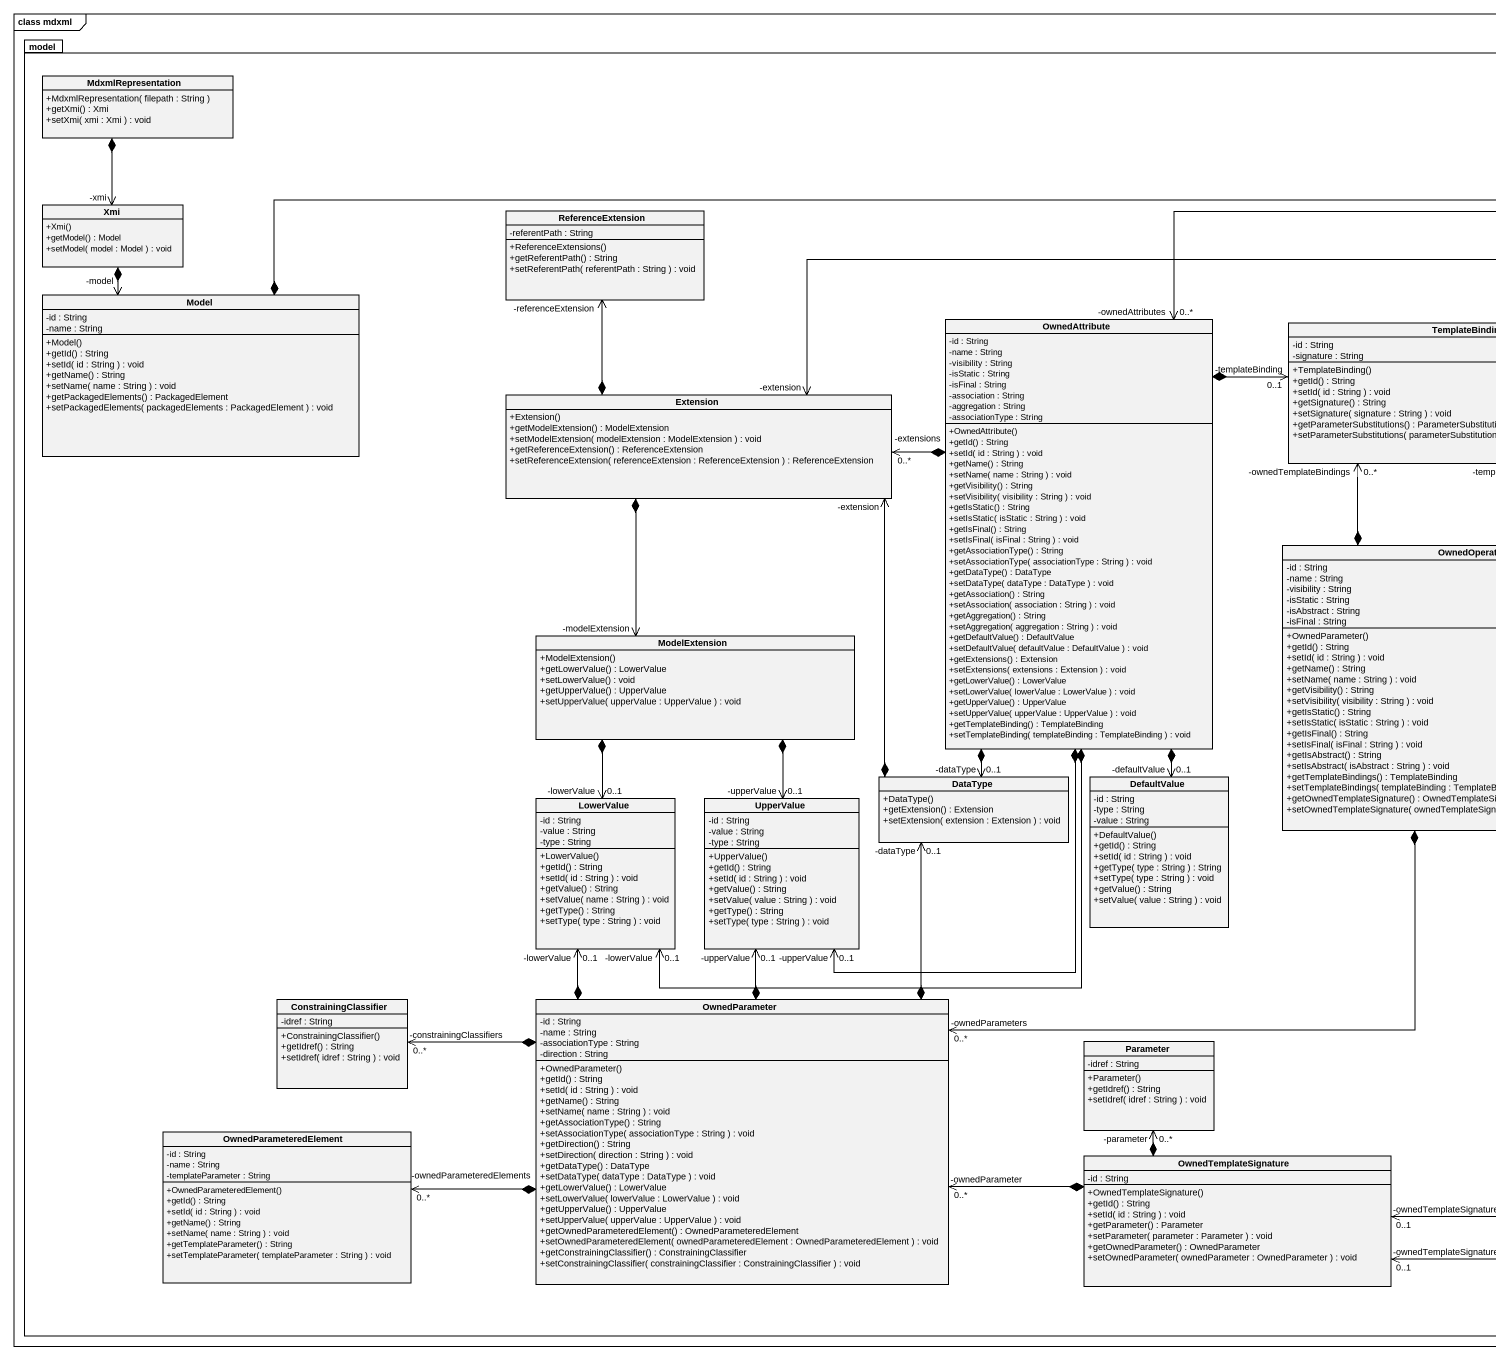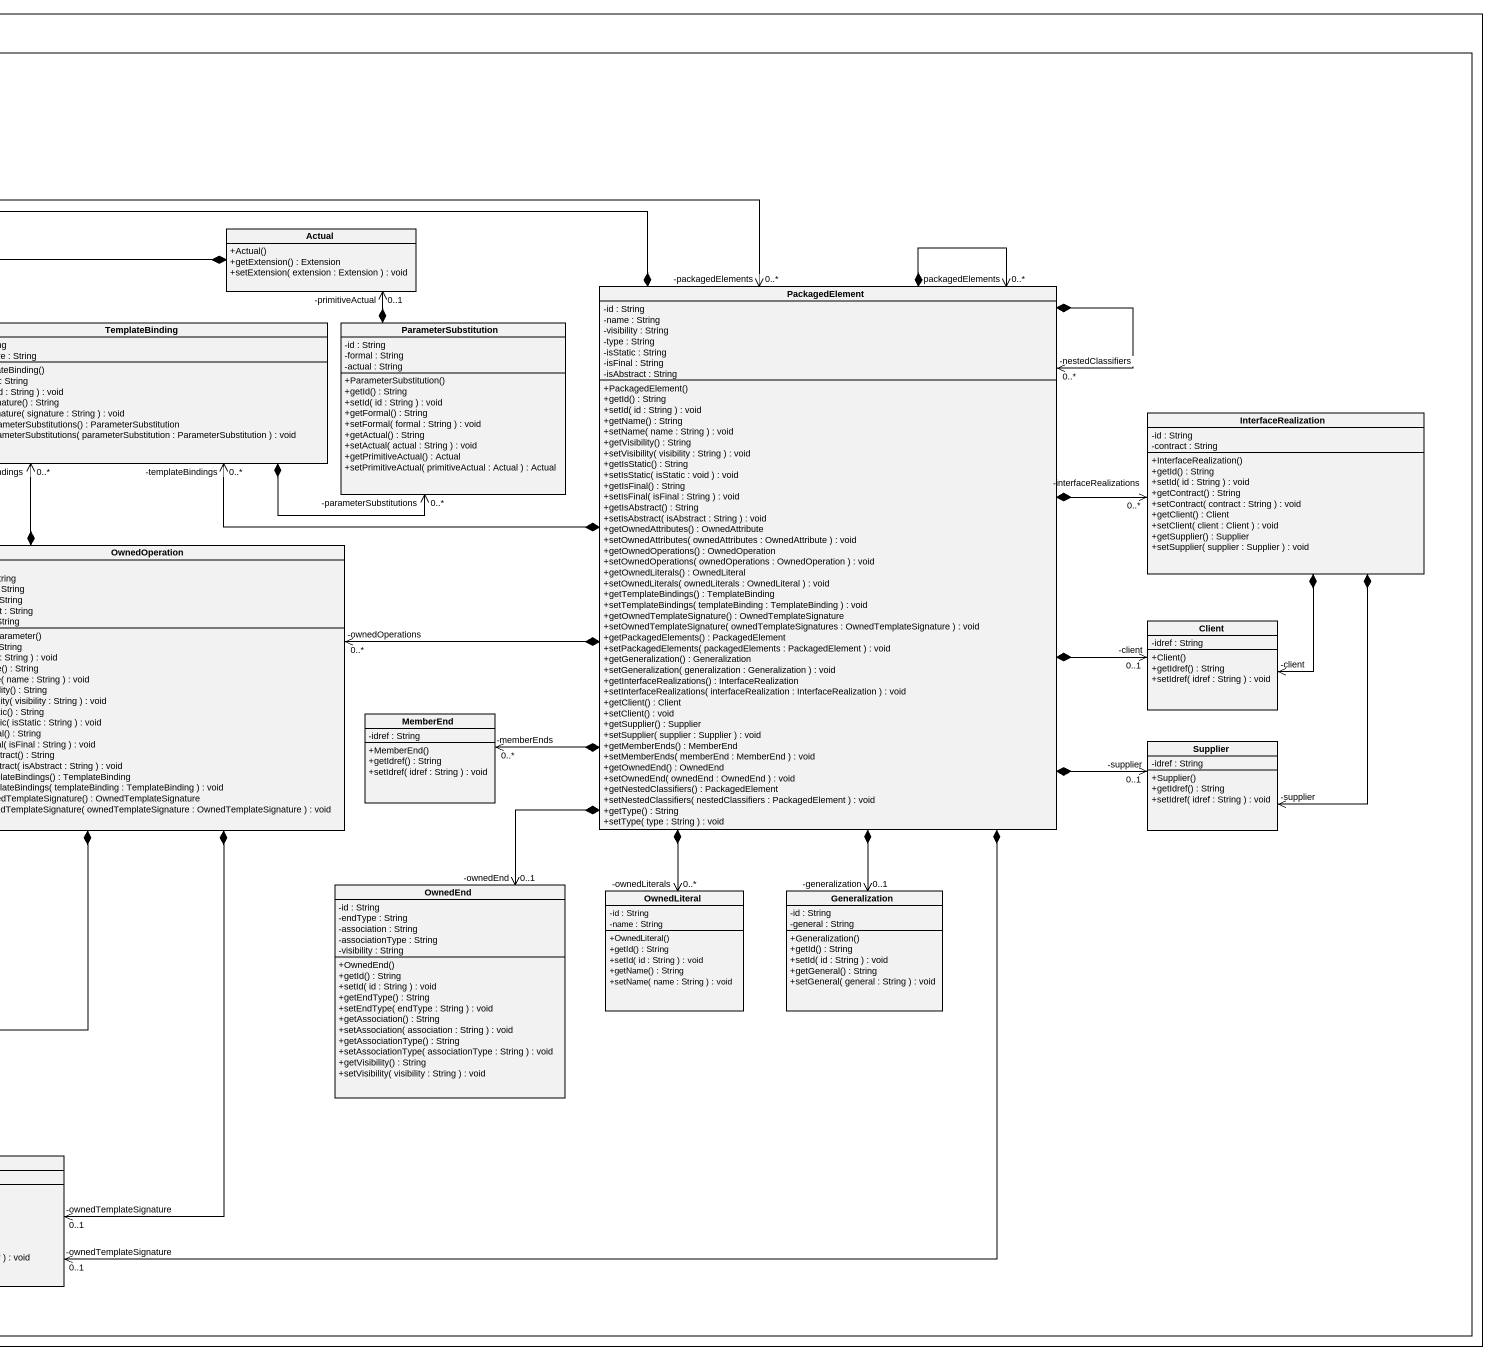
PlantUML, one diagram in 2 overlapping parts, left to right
@startuml
mainframe class mdxml
hide circle
hide empty members
skinparam classAttributeIconSize 0
package model {
  class MdxmlRepresentation {
    +MdxmlRepresentation( filepath : String )
    +getXmi() : Xmi
    +setXmi( xmi : Xmi ) : void
  }
  class Xmi {
    +Xmi()
    +getModel() : Model
    +setModel( model : Model ) : void
  }
  class ReferenceExtension {
    -referentPath : String
    +ReferenceExtensions()
    +getReferentPath() : String
    +setReferentPath( referentPath : String ) : void
  }
  class Actual {
    +Actual()
    +getExtension() : Extension
    +setExtension( extension : Extension ) : void
  }
  class Model {
    -id : String
    -name : String
    +Model()
    +getId() : String
    +setId( id : String ) : void
    +getName() : String
    +setName( name : String ) : void
    +getPackagedElements() : PackagedElement
    +setPackagedElements( packagedElements : PackagedElement ) : void
  }
  class OwnedAttribute {
    -id : String
    -name : String
    -visibility : String
    -isStatic : String
    -isFinal : String
    -association : String
    -aggregation : String
    -associationType : String
    +OwnedAttribute()
    +getId() : String
    +setId( id : String ) : void
    +getName() : String
    +setName( name : String ) : void
    +getVisibility() : String
    +setVisibility( visibility : String ) : void
    +getIsStatic() : String
    +setIsStatic( isStatic : String ) : void
    +getIsFinal() : String
    +setIsFinal( isFinal : String ) : void
    +getAssociationType() : String
    +setAssociationType( associationType : String ) : void
    +getDataType() : DataType
    +setDataType( dataType : DataType ) : void
    +getAssociation() : String
    +setAssociation( association : String ) : void
    +getAggregation() : String
    +setAggregation( aggregation : String ) : void
    +getDefaultValue() : DefaultValue
    +setDefaultValue( defaultValue : DefaultValue ) : void
    +getExtensions() : Extension
    +setExtensions( extensions : Extension ) : void
    +getLowerValue() : LowerValue
    +setLowerValue( lowerValue : LowerValue ) : void
    +getUpperValue() : UpperValue
    +setUpperValue( upperValue : UpperValue ) : void
    +getTemplateBinding() : TemplateBinding
    +setTemplateBinding( templateBinding : TemplateBinding ) : void
  }
  class TemplateBinding {
    -id : String
    -signature : String
    +TemplateBinding()
    +getId() : String
    +setId( id : String ) : void
    +getSignature() : String
    +setSignature( signature : String ) : void
    +getParameterSubstitutions() : ParameterSubstitution
    +setParameterSubstitutions( parameterSubstitution : ParameterSubstitution ) : void
  }
  class ParameterSubstitution {
    -id : String
    -formal : String
    -actual : String
    +ParameterSubstitution()
    +getId() : String
    +setId( id : String ) : void
    +getFormal() : String
    +setFormal( formal : String ) : void
    +getActual() : String
    +setActual( actual : String ) : void
    +getPrimitiveActual() : Actual
    +setPrimitiveActual( primitiveActual : Actual ) : Actual
  }
  class PackagedElement {
    -id : String
    -name : String
    -visibility : String
    -type : String
    -isStatic : String
    -isFinal : String
    -isAbstract : String
    +PackagedElement()
    +getId() : String
    +setId( id : String ) : void
    +getName() : String
    +setName( name : String ) : void
    +getVisibility() : String
    +setVisibility( visibility : String ) : void
    +getIsStatic() : String
    +setIsStatic( isStatic : void ) : void
    +getIsFinal() : String
    +setIsFinal( isFinal : String ) : void
    +getIsAbstract() : String
    +setIsAbstract( isAbstract : String ) : void
    +getOwnedAttributes() : OwnedAttribute
    +setOwnedAttributes( ownedAttributes : OwnedAttribute ) : void
    +getOwnedOperations() : OwnedOperation
    +setOwnedOperations( ownedOperations : OwnedOperation ) : void
    +getOwnedLiterals() : OwnedLiteral
    +setOwnedLiterals( ownedLiterals : OwnedLiteral ) : void
    +getTemplateBindings() : TemplateBinding
    +setTemplateBindings( templateBinding : TemplateBinding ) : void
    +getOwnedTemplateSignature() : OwnedTemplateSignature
    +setOwnedTemplateSignature( ownedTemplateSignatures : OwnedTemplateSignature ) : void
    +getPackagedElements() : PackagedElement
    +setPackagedElements( packagedElements : PackagedElement ) : void
    +getGeneralization() : Generalization
    +setGeneralization( generalization : Generalization ) : void
    +getInterfaceRealizations() : InterfaceRealization
    +setInterfaceRealizations( interfaceRealization : InterfaceRealization ) : void
    +getClient() : Client
    +setClient() : void
    +getSupplier() : Supplier
    +setSupplier( supplier : Supplier ) : void
    +getMemberEnds() : MemberEnd
    +setMemberEnds( memberEnd : MemberEnd ) : void
    +getOwnedEnd() : OwnedEnd
    +setOwnedEnd( ownedEnd : OwnedEnd ) : void
    +getNestedClassifiers() : PackagedElement
    +setNestedClassifiers( nestedClassifiers : PackagedElement ) : void
    +getType() : String
    +setType( type : String ) : void
  }
  class Extension {
    +Extension()
    +getModelExtension() : ModelExtension
    +setModelExtension( modelExtension : ModelExtension ) : void
    +getReferenceExtension() : ReferenceExtension
    +setReferenceExtension( referenceExtension : ReferenceExtension ) : ReferenceExtension
  }
  class InterfaceRealization {
    -id : String
    -contract : String
    +InterfaceRealization()
    +getId() : String
    +setId( id : String ) : void
    +getContract() : String
    +setContract( contract : String ) : void
    +getClient() : Client
    +setClient( client : Client ) : void
    +getSupplier() : Supplier
    +setSupplier( supplier : Supplier ) : void
  }
  class OwnedOperation {
    -id : String
    -name : String
    -visibility : String
    -isStatic : String
    -isAbstract : String
    -isFinal : String
    +OwnedParameter()
    +getId() : String
    +setId( id : String ) : void
    +getName() : String
    +setName( name : String ) : void
    +getVisibility() : String
    +setVisibility( visibility : String ) : void
    +getIsStatic() : String
    +setIsStatic( isStatic : String ) : void
    +getIsFinal() : String
    +setIsFinal( isFinal : String ) : void
    +getIsAbstract() : String
    +setIsAbstract( isAbstract : String ) : void
    +getTemplateBindings() : TemplateBinding
    +setTemplateBindings( templateBinding : TemplateBinding ) : void
    +getOwnedTemplateSignature() : OwnedTemplateSignature
    +setOwnedTemplateSignature( ownedTemplateSignature : OwnedTemplateSignature ) : void
  }
  class Client {
    -idref : String
    +Client()
    +getIdref() : String
    +setIdref( idref : String ) : void
  }
  class ModelExtension {
    +ModelExtension()
    +getLowerValue() : LowerValue
    +setLowerValue() : void
    +getUpperValue() : UpperValue
    +setUpperValue( upperValue : UpperValue ) : void
  }
  class MemberEnd {
    -idref : String
    +MemberEnd()
    +getIdref() : String
    +setIdref( idref : String ) : void
  }
  class Supplier {
    -idref : String
    +Supplier()
    +getIdref() : String
    +setIdref( idref : String ) : void
  }
  class DataType {
    +DataType()
    +getExtension() : Extension
    +setExtension( extension : Extension ) : void
  }
  class DefaultValue {
    -id : String
    -type : String
    -value : String
    +DefaultValue()
    +getId() : String
    +setId( id : String ) : void
    +getType( type : String ) : String
    +setType( type : String ) : void
    +getValue() : String
    +setValue( value : String ) : void
  }
  class LowerValue {
    -id : String
    -value : String
    -type : String
    +LowerValue()
    +getId() : String
    +setId( id : String ) : void
    +getValue() : String
    +setValue( name : String ) : void
    +getType() : String
    +setType( type : String ) : void
  }
  class UpperValue {
    -id : String
    -value : String
    -type : String
    +UpperValue()
    +getId() : String
    +setId( id : String ) : void
    +getValue() : String
    +setValue( value : String ) : void
    +getType() : String
    +setType( type : String ) : void
  }
  class OwnedEnd {
    -id : String
    -endType : String
    -association : String
    -associationType : String
    -visibility : String
    +OwnedEnd()
    +getId() : String
    +setId( id : String ) : void
    +getEndType() : String
    +setEndType( endType : String ) : void
    +getAssociation() : String
    +setAssociation( association : String ) : void
    +getAssociationType() : String
    +setAssociationType( associationType : String ) : void
    +getVisibility() : String
    +setVisibility( visibility : String ) : void
  }
  class OwnedLiteral {
    -id : String
    -name : String
    +OwnedLiteral()
    +getId() : String
    +setId( id : String ) : void
    +getName() : String
    +setName( name : String ) : void
  }
  class Generalization {
    -id : String
    -general : String
    +Generalization()
    +getId() : String
    +setId( id : String ) : void
    +getGeneral() : String
    +setGeneral( general : String ) : void
  }
  class ConstrainingClassifier {
    -idref : String
    +ConstrainingClassifier()
    +getIdref() : String
    +setIdref( idref : String ) : void
  }
  class OwnedParameter {
    -id : String
    -name : String
    -associationType : String
    -direction : String
    +OwnedParameter()
    +getId() : String
    +setId( id : String ) : void
    +getName() : String
    +setName( name : String ) : void
    +getAssociationType() : String
    +setAssociationType( associationType : String ) : void
    +getDirection() : String
    +setDirection( direction : String ) : void
    +getDataType() : DataType
    +setDataType( dataType : DataType ) : void
    +getLowerValue() : LowerValue
    +setLowerValue( lowerValue : LowerValue ) : void
    +getUpperValue() : UpperValue
    +setUpperValue( upperValue : UpperValue ) : void
    +getOwnedParameteredElement() : OwnedParameteredElement
    +setOwnedParameteredElement( ownedParameteredElement : OwnedParameteredElement ) : void
    +getConstrainingClassifier() : ConstrainingClassifier
    +setConstrainingClassifier( constrainingClassifier : ConstrainingClassifier ) : void
  }
  class Parameter {
    -idref : String
    +Parameter()
    +getIdref() : String
    +setIdref( idref : String ) : void
  }
  class OwnedParameteredElement {
    -id : String
    -name : String
    -templateParameter : String
    +OwnedParameteredElement()
    +getId() : String
    +setId( id : String ) : void
    +getName() : String
    +setName( name : String ) : void
    +getTemplateParameter() : String
    +setTemplateParameter( templateParameter : String ) : void
  }
  class OwnedTemplateSignature {
    -id : String
    +OwnedTemplateSignature()
    +getId() : String
    +setId( id : String ) : void
    +getParameter() : Parameter
    +setParameter( parameter : Parameter ) : void
    +getOwnedParameter() : OwnedParameter
    +setOwnedParameter( ownedParameter : OwnedParameter ) : void
  }
}
MdxmlRepresentation *--> "-xmi" Xmi
Xmi *--> "-model" Model
Actual *-left-> "-extension" Extension
Model *-right-> "-packagedElements\n0..*" PackagedElement
OwnedAttribute *-right-> "0..1\n-templateBinding" TemplateBinding
OwnedAttribute *-left-> "-extensions\n0..*" Extension
OwnedAttribute *--> "0..1\n-dataType" DataType
OwnedAttribute *--> "-defaultValue\n0..1" DefaultValue
OwnedAttribute *--> "0..1\n-lowerValue" LowerValue
OwnedAttribute *--> "-upperValue\n0..1" UpperValue
TemplateBinding *-right-> "-parameterSubstitutions\n0..*" ParameterSubstitution
ParameterSubstitution *-up-> "-primitiveActual\n0..1" Actual
PackagedElement *-left-> "-ownedAttributes\n0..*" OwnedAttribute
PackagedElement *-left-> "-templateBindings\n0..*" TemplateBinding
PackagedElement *--> "-packagedElements\n0..*" PackagedElement
PackagedElement *--> "-nestedClassifiers\n0..*" PackagedElement
PackagedElement *-right-> "-interfaceRealizations\n0..*" InterfaceRealization
PackagedElement *-left-> "0..*\n-ownedOperations" OwnedOperation
PackagedElement *-right-> "-client\n0..1" Client
PackagedElement *-left-> "-memberEnds\n0..*" MemberEnd
PackagedElement *-right-> "-supplier\n0..1" Supplier
PackagedElement *--> "-ownedEnd\n0..1" OwnedEnd
PackagedElement *--> "-ownedLiterals\n0..*" OwnedLiteral
PackagedElement *--> "-generalization\n0..1" Generalization
PackagedElement *--> "0..1\n-ownedTemplateSignature" OwnedTemplateSignature
Extension *-up-> "-referenceExtension" ReferenceExtension
Extension *--> "-modelExtension" ModelExtension
InterfaceRealization *--> "-client" Client
InterfaceRealization *--> "-supplier" Supplier
OwnedOperation *-up-> "-ownedTemplateBindings\n0..*" TemplateBinding
OwnedOperation *--> "-ownedParameters\n0..*" OwnedParameter
OwnedOperation *--> "0..1\n-ownedTemplateSignature" OwnedTemplateSignature
ModelExtension *--> "-lowerValue\n0..1" LowerValue
ModelExtension *--> "-upperValue\n0..1" UpperValue
DataType *-up-> "-extension" Extension
OwnedParameter *-up-> "-dataType\n0..1" DataType
OwnedParameter *-up-> "0..1\n-lowerValue" LowerValue
OwnedParameter *-up-> "-upperValue\n0..1" UpperValue
OwnedParameter *-left-> "-constrainingClassifiers\n0..*" ConstrainingClassifier
OwnedParameter *-left-> "-ownedParameteredElements\n0..*" OwnedParameteredElement
OwnedTemplateSignature *-left-> "-ownedParameter\n0..*" OwnedParameter
OwnedTemplateSignature *-up-> "-parameter\n0..*" Parameter
@enduml
